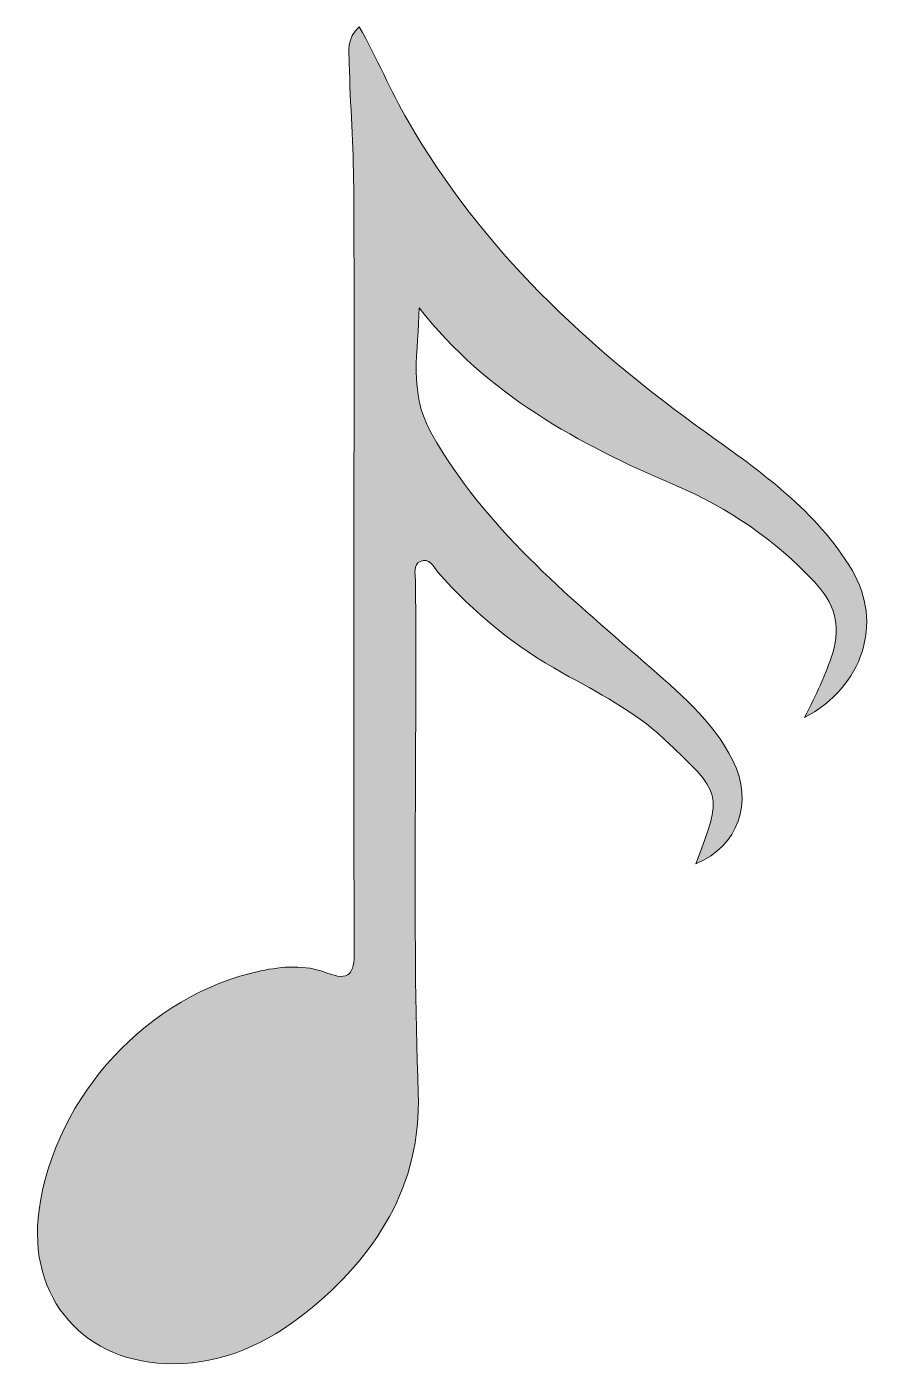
# Model space of a CAD drawing. Header units: inches. Extents: x 38 to 62.1, y -68.9 to -31.3.
import ezdxf

# ---------------------------------------------------------------- set-up
doc = ezdxf.new("R2010")
doc.units = ezdxf.units.IN
doc.header["$MEASUREMENT"] = 0
doc.layers.add('Layer 1', color=7, linetype='Continuous')

msp = doc.modelspace()

# ---------------------------------------------------------------- hatches: boundary and pattern name
at = {"layer": 'Layer 1', "true_color": 0x231f20}
h = msp.add_hatch(color=250, dxfattribs=at)
edge = h.paths.add_edge_path()
edge.add_spline(control_points=[(47.341, -31.286), (47.838, -32.169), (48.22, -33.083), (48.715, -33.94), (50.8, -37.557), (53.751, -40.304), (57.11, -42.708), (58.636, -43.8), (60.21, -44.906), (61.208, -46.576), (62.086, -48.046), (61.523, -49.851), (59.872, -50.717), (60.193, -50.083), (60.472, -49.511), (60.664, -48.9), (60.912, -48.111), (60.696, -47.483), (60.149, -46.902), (59.036, -45.723), (57.729, -44.817), (56.248, -44.189), (53.506, -43.027), (50.941, -41.629), (49.026, -39.196), (49.016, -40.409), (48.7, -41.554), (49.385, -42.751), (50.888, -45.381), (53.154, -47.243), (55.375, -49.176), (56.31, -49.99), (57.281, -50.786), (57.853, -51.928), (58.448, -53.114), (58.006, -54.328), (56.81, -54.836), (57.575, -52.854), (57.567, -52.862), (55.913, -51.315), (55.071, -50.526), (54.052, -50.016), (53.065, -49.466), (51.724, -48.719), (50.559, -47.778), (49.554, -46.626), (49.423, -46.477), (49.319, -46.2), (49.053, -46.326), (48.853, -46.421), (48.919, -46.666), (48.922, -46.844), (48.972, -51.656), (48.829, -56.469), (49.001, -61.282), (49.093, -63.881), (47.807, -65.887), (45.831, -67.462), (44.759, -68.316), (43.55, -68.887), (42.123, -68.896), (39.614, -68.911), (37.985, -67.064), (38.333, -64.565), (38.781, -61.354), (41.415, -58.511), (44.569, -57.846), (45.183, -57.716), (45.822, -57.667), (46.412, -57.896), (47.073, -58.155), (47.202, -57.918), (47.2, -57.3), (47.183, -53.378), (47.192, -49.456), (47.192, -45.534), (47.192, -42.289), (47.204, -39.043), (47.185, -35.797), (47.179, -34.636), (47.087, -33.476), (47.058, -32.315), (47.051, -31.978), (46.98, -31.605), (47.341, -31.286)], knot_values=[0, 0, 0, 0, 1, 1, 1, 2, 2, 2, 3, 3, 3, 4, 4, 4, 5, 5, 5, 6, 6, 6, 7, 7, 7, 8, 8, 8, 9, 9, 9, 10, 10, 10, 11, 11, 11, 12, 12, 12, 13, 13, 13, 14, 14, 14, 15, 15, 15, 16, 16, 16, 17, 17, 17, 18, 18, 18, 19, 19, 19, 20, 20, 20, 21, 21, 21, 22, 22, 22, 23, 23, 23, 24, 24, 24, 25, 25, 25, 26, 26, 26, 27, 27, 27, 28, 28, 28, 28], degree=3, periodic=1)

# ---------------------------------------------------------------- linework, layer by layer
at = {"layer": 'Layer 1', "lineweight": 0}
msp.add_open_spline([(47.341, -31.286), (47.838, -32.169), (48.22, -33.083), (48.715, -33.94), (50.8, -37.557), (53.751, -40.304), (57.11, -42.708), (58.636, -43.8), (60.21, -44.906), (61.208, -46.576), (62.086, -48.046), (61.523, -49.851), (59.872, -50.717), (60.193, -50.083), (60.472, -49.511), (60.664, -48.9), (60.912, -48.111), (60.696, -47.483), (60.149, -46.902), (59.036, -45.723), (57.729, -44.817), (56.248, -44.189), (53.506, -43.027), (50.941, -41.629), (49.026, -39.196), (49.016, -40.409), (48.7, -41.554), (49.385, -42.751), (50.888, -45.381), (53.154, -47.243), (55.375, -49.176), (56.31, -49.99), (57.281, -50.786), (57.853, -51.928), (58.448, -53.114), (58.006, -54.328), (56.81, -54.836), (57.575, -52.854), (57.567, -52.862), (55.913, -51.315), (55.071, -50.526), (54.052, -50.016), (53.065, -49.466), (51.724, -48.719), (50.559, -47.778), (49.554, -46.626), (49.423, -46.477), (49.319, -46.2), (49.053, -46.326), (48.853, -46.421), (48.919, -46.666), (48.922, -46.844), (48.972, -51.656), (48.829, -56.469), (49.001, -61.282), (49.093, -63.881), (47.807, -65.887), (45.831, -67.462), (44.759, -68.316), (43.55, -68.887), (42.123, -68.896), (39.614, -68.911), (37.985, -67.064), (38.333, -64.565), (38.781, -61.354), (41.415, -58.511), (44.569, -57.846), (45.183, -57.716), (45.822, -57.667), (46.412, -57.896), (47.073, -58.155), (47.202, -57.918), (47.2, -57.3), (47.183, -53.378), (47.192, -49.456), (47.192, -45.534), (47.192, -42.289), (47.204, -39.043), (47.185, -35.797), (47.179, -34.636), (47.087, -33.476), (47.058, -32.315), (47.051, -31.978), (46.98, -31.605), (47.341, -31.286)], degree=3, knots=[0, 0, 0, 0, 1, 1, 1, 2, 2, 2, 3, 3, 3, 4, 4, 4, 5, 5, 5, 6, 6, 6, 7, 7, 7, 8, 8, 8, 9, 9, 9, 10, 10, 10, 11, 11, 11, 12, 12, 12, 13, 13, 13, 14, 14, 14, 15, 15, 15, 16, 16, 16, 17, 17, 17, 18, 18, 18, 19, 19, 19, 20, 20, 20, 21, 21, 21, 22, 22, 22, 23, 23, 23, 24, 24, 24, 25, 25, 25, 26, 26, 26, 27, 27, 27, 28, 28, 28, 28], dxfattribs=at)

doc.saveas('drawing.dxf')
